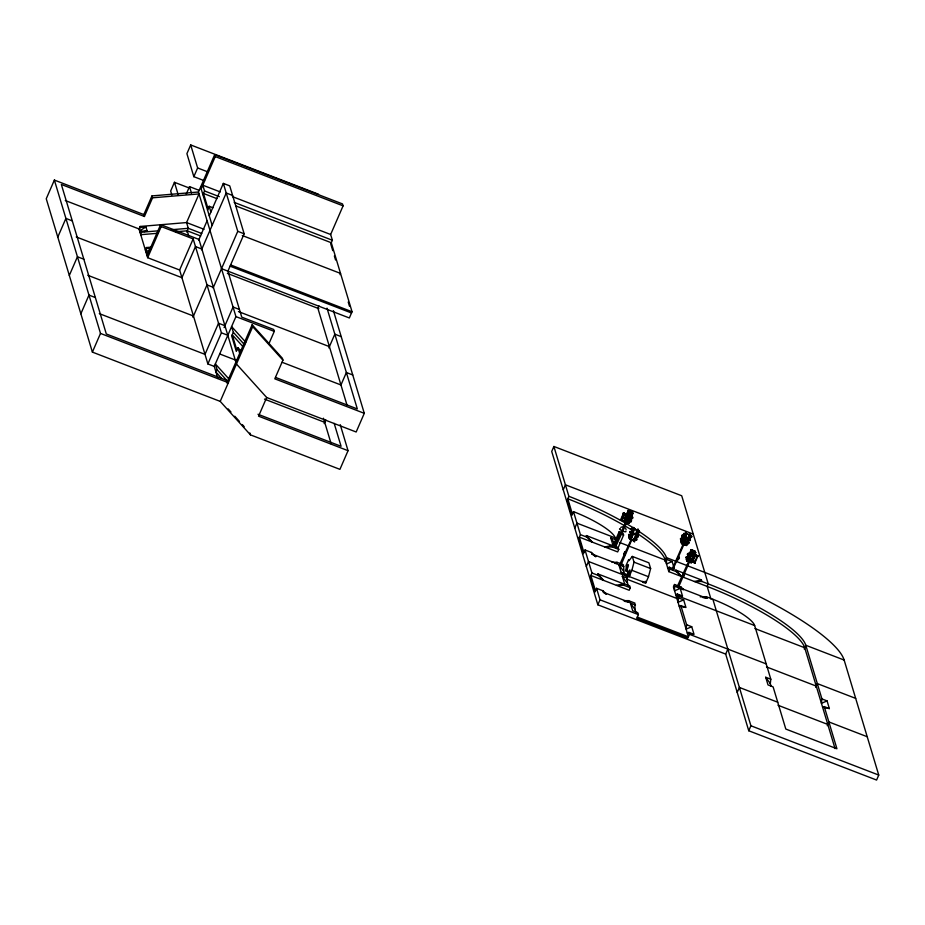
<?xml version="1.0" encoding="UTF-8"?>
<svg xmlns="http://www.w3.org/2000/svg" width="925" height="925" viewBox="0 0 925 925"><rect width="100%" height="100%" fill="white"/><g stroke="black" fill="none" stroke-linecap="round" stroke-linejoin="round"><path stroke-width="1.39" d="M624.213 573.65L623.381 564.77L616.987 562.296L612.003 562.319M628.063 586.427L626.26 574.344L621.149 572.378L618.837 564.712L623.947 566.678M636.134 613.263L634.978 609.425L634.908 603.1L628.514 600.637L623.531 600.66M711.001 599.203L707.163 586.427L708.249 583.929L681.713 495.754L553.89 446.463L568.875 496.309A97.518 21.772 23.5 0 1 666.439 557.648L666.509 563.972L672.128 561.533L674.429 569.199L669.318 567.233L667.653 567.8L670.371 568.366M683.552 589.422L680.904 586.947L674.51 584.484L674.579 590.809L680.199 588.369L682.5 596.035L675.736 594.636L677.389 594.07L682.5 596.035M677.389 594.07L678.545 597.897L678.037 602.302L683.656 599.874L685.968 607.54L680.846 605.563L679.193 606.141L684.616 607.263M680.846 605.563L686.616 624.733L686.107 629.139L691.727 626.711L694.039 634.377L688.928 632.399L687.263 632.978L692.686 634.099M771.08 686.188L770.305 683.633L770.814 679.228L754.661 625.554A41.787 9.331 23.5 0 0 712.863 599.261L706.469 596.798L700.237 596.822M701.855 581.467L701.393 579.929L694.374 581.49L701.855 581.467L708.249 583.929A97.518 21.772 23.5 0 1 805.802 645.268L821.943 698.942L821.446 703.347L827.066 700.907L829.367 708.585L822.591 707.186L824.256 706.607L829.367 708.585M631.683 516.566L630.584 519.075L630.954 517.399M681.378 539.714L680.881 539.911M683.367 537.598C680.777 538.257 683.263 534.766 682.673 536.882M682.662 540.212L681.609 541.981L682.083 543.865L686.373 533.748L686.003 532.523L681.158 542.293M684.165 533.17C682.916 534.592 685.009 536.28 685.344 534.199M683.945 537.379L684.038 536.882M686.836 544.339L687.691 541.668M686.651 556.642L686.512 557.255M689.125 539.067L689.067 539.344M687.934 557.139L686.824 559.648L687.275 561.117L691.368 562.701L695.658 552.583L691.565 551.011L687.229 560.966L688.2 560.411M690.536 535.864L690.096 534.107L689.125 534.662L686.57 533.679L686.003 532.523L684.384 536.257L684.87 534.107M691.842 536.118L691.692 536.731M625.739 522.047L614.651 546.952L615.333 547.427L626.734 522.625L626.052 522.139M615.911 547.484L614.697 546.929M625.462 522.093L626.734 522.625M631.821 539.703L621.103 564.782L620.363 564.608L619.831 564.204L631.243 539.391M621.103 564.782L619.889 564.181M630.665 539.298L631.937 539.83M683.899 544.467L672.857 569.615L672.174 569.129L683.136 544.201M673.435 569.707L672.221 569.106M682.997 544.224L684.269 544.756M689.426 561.949L678.626 586.959L677.886 586.797L677.354 586.381L688.605 561.521M678.626 586.959L677.412 586.357M624.71 554.792L623.647 554.156L624.814 551.682L625.797 552.294L624.71 554.792L623.647 554.156M678.383 556.723L678.811 557.44C681.089 559.197 675.562 559.405 678.198 559.822M683.783 574.679C679.956 581.27 686.408 571.708 683.54 574.76M631.578 520.405L631.37 521.099M628.769 535.725L629.058 534.245L628.688 534.719M630.445 531.586C630.445 533.76 630.734 535.494 631.336 532.014M631.521 532.765L631.74 531.69M637.001 535.968L636.816 535.205M638.192 530.938L637.868 531.967M638.007 534.916L637.996 534.13M639.476 531.436L639.268 532.118M681.436 539.633L681.228 540.316M682.419 535.286L681.968 536.685L683.24 537.182M682.789 536.523C682.06 537.691 683.818 540.235 683.112 538.281M684.061 537.009L683.61 538.408M685.413 533.898L685.09 534.916M688.131 540.57L688.107 541.264L688.57 540.651M689.102 542.593C687.888 544.247 687.529 544.455 689.032 542.894M690.478 535.957L690.316 536.558M690.339 539.842L690.281 539.183M687.865 554.133L687.888 553.439M204.067 229.308L186.573 222.567L140.103 226.463L139.594 230.868L145.93 226.949L147.087 230.787L144.323 231.585M150.671 247.195L146.439 247.542L145.942 251.947L151.214 248.686M632.284 556.411L648.899 562.816L650.633 568.563L648.494 576.714L645.789 582.935L629.173 576.529L631.879 570.309L634.018 562.157L632.284 556.411L629 560.723L628.653 559.567L625.947 565.799L626.468 567.545M630.226 520.22L629.416 522.047M632.862 517.607L632.48 518.694L631.197 518.197M630.388 531.898L630.122 532.615M629.428 536.465L629.705 538.789L630.677 538.234M630.307 535.506L629.925 536.592L628.792 535.737M631.659 532.384L631.278 533.482M637.244 532.21L637.128 533.216L637.892 531.967M635.787 538.697L634.978 540.524M637.14 535.587L636.331 537.413M638.053 534.858L637.788 535.575M636.689 540.281C633.509 540.304 638.562 539.391 636.862 538.708M638.423 536.084L638.157 536.801M680.997 538.708L680.615 539.807L681.887 540.293M682.743 537.055L682.627 538.061L683.089 537.448M682.268 539.206L682.176 538.604M683.621 536.084L683.367 536.812M682.638 540.431L682.384 541.148M689.113 539.287C687.795 540.582 690.593 541.657 690.385 539.784M691.738 536.662C691.588 538.165 689.807 537.356 689.403 537.945M686.558 557.185L686.315 557.914M687.911 554.075C686.685 555.139 688.94 556.399 689.079 554.919M689.044 554.942L689.171 553.936M631.405 521.064C631.278 522.706 628.387 520.359 631.128 521.804M632.908 529.632C631.081 532.164 631.868 527.793 631.521 528.302M632.249 529.898L632.006 531.251L632.758 529.99M639.302 532.095L639.025 532.835L637.73 532.303M629.543 536.13L629.832 535.413M636.758 536.673L638.192 536.801M685.136 536.199L683.829 534.095L680.788 541.067L682.407 541.148M688.709 554.48L688.177 556.538L688.801 555.659M687.599 558.399L686.153 558.238M54.367 180.074L100.501 333.428L228.336 382.719L227.758 380.799L106.317 333.971L61.339 184.457L144.427 216.496L143.849 214.577L54.367 180.074L46.25 198.759L92.384 352.113L220.219 401.392L250.444 434.854L339.926 469.357L348.043 450.683L340.227 424.667M57.789 237.101L65.906 218.416L72.3 220.878M69.317 275.43L77.434 256.757L83.828 259.22M80.857 313.772L88.973 295.087L95.368 297.561M143.849 214.577L151.977 195.903L198.447 192.007L214.692 154.648L342.528 203.939L343.094 205.847L330.641 234.499L332.376 240.246L330.757 243.98L332.757 250.652M217.907 378.487L214.276 366.416L207.882 363.953L179.623 270.019L147.665 257.705L139.016 228.949L140.103 226.463M144.427 216.496L152.556 197.811L151.977 195.903M147.087 230.787L141.537 231.25L140.75 234.696L157.643 233.285M92.384 352.113L100.501 333.428M189.267 188.018L174.455 182.306L170.674 191.024L171.888 195.083M318.535 194.238L190.7 144.947L186.908 153.666L193.834 176.675L204.541 180.803M145.364 250.039L146.439 247.542M147.087 255.786L160.626 224.648L198.979 239.436L236.465 364.034L266.689 397.507L356.171 431.998L364.288 413.325L333.393 310.638M147.665 257.705L161.204 226.567L160.626 224.648M186.249 194.1L189.498 186.63L198.921 190.261M193.834 176.675L197.626 167.957L190.7 144.947M201.188 188.943L215.271 156.568L214.692 154.648M186.677 232.048L188.295 228.313L186.573 222.567L199.025 193.926L152.556 197.811M202.922 194.689L204.541 190.955L202.818 185.208L220.312 191.949M179.623 270.019L193.163 238.893L161.204 226.567M207.535 210.033L209.154 206.298L212.993 207.767M198.609 240.292L207.096 220.763M209.258 215.779L223.341 183.404L229.735 185.867L244.154 233.794L227.908 271.152L241.749 317.148L273.707 329.473L274.286 331.393L268.62 344.412M201.534 249.773L226.22 192.99L232.614 195.452M192.92 317.275L207.003 284.9L213.398 287.363M213.108 288.01L237.76 231.319L223.341 183.404M207.882 363.953L221.422 332.815L193.163 238.893M224.081 327.635L233.054 307.019L239.436 309.482M214.276 366.416L235.933 316.604L198.447 192.007M228.579 378.568L215.352 363.93L217.086 369.676L215.999 372.162L221.676 378.441M245.773 342.25L231.597 326.571L233.331 332.318L231.701 336.053L236.314 351.384L237.945 347.65L240.778 350.795M226.822 382.95L252.132 324.767L282.356 358.229L282.934 360.149L274.806 378.822L364.288 413.325M220.219 401.392L252.698 326.675L252.132 324.767M266.689 397.507L258.561 416.181L348.043 450.683M318.963 305.805L317.888 308.303L347.037 405.208M339.984 274.656L340.516 273.407L242.292 235.528M328.872 347.881L334.827 334.179L341.221 336.642M235.759 205.905L331.289 242.732L352.055 311.748L349.349 317.969L221.514 268.678M324.166 423.581L325.797 419.846M553.89 446.463L551.716 451.446L597.851 604.8L725.686 654.091L748.753 730.762L876.588 780.053L878.75 775.069L844.143 660.057A139.305 31.103 23.5 0 0 704.781 572.425L666.439 557.648L664.809 561.382M563.256 489.788L565.418 484.804L693.253 534.095M568.875 496.309L567.256 500.043L571.87 515.375L573.488 511.641A41.787 9.331 23.5 0 1 615.298 537.934L615.877 539.842L610.766 537.876L613.067 545.542L618.189 547.519L618.767 549.427L617.68 551.924L579.327 537.136L583.941 552.468M574.783 528.129L576.957 523.145L615.298 537.934M573.488 511.641L580.414 534.65L578.784 538.385L583.398 553.717L585.028 549.982L591.422 552.445L595.839 556.572M586.323 566.458L588.485 561.475L626.838 576.263M585.028 549.982L591.942 572.98L590.323 576.714L594.937 592.058L596.556 588.312L602.95 590.786L606.488 594.081M627.543 514.566C615.784 510.612 631.902 515.502 626.445 514.658L623.658 512.913L620.467 520.116L621.392 519.399M622.386 517.11L623.658 512.913M625.67 515.144L626.213 513.895M626.271 515.179L628.433 510.195L632.573 511.93L631.602 512.485L629.046 511.49L628.433 510.195M619.183 531.667L613.772 544.12L614.35 546.039L619.762 533.586L619.183 531.667L621.75 532.65M626.317 515.329L628.48 510.346L632.573 511.93M627.219 515.306L628.85 511.571L632.943 513.155L628.653 523.273L628.237 521.885M628.191 514.751L629.046 511.49L624.56 521.688L625.485 520.983M619.843 534.708L619.472 536.743L618.409 536.743L619.496 534.257L620.317 534.338M630.26 518.601L631.266 514.913L632.157 516.335L629.116 523.307L620.421 519.954M618.189 547.519L623.6 535.066L623.022 533.147M597.851 604.8L600.024 599.816L596.556 588.312M633.671 527.597L634.041 528.822L629.705 538.789L628.827 537.367L633.671 527.597L634.469 529.516L630.133 539.472L632.688 540.466L632.457 539.691M630.85 534.072L632.318 530.43M629.197 538.593L633.532 528.626L633.163 527.4M633.301 532.962L630.815 538.697L634.168 541.587L637.707 534.812L637.337 533.586L635.857 533.945L633.301 532.962L631.047 539.46M631.868 537.645L633.139 533.945L631.359 537.448M635.394 534.234L637.024 530.499L634.238 528.753M636.643 533.112L638.273 529.377L636.793 529.736M636.504 534.141L638.134 530.407L637.764 529.181M635.822 537.078L638.643 530.603L638.273 529.377M627.416 578.183L622.294 576.217L624.606 583.883L629.717 585.849L630.295 587.768L629.208 590.254L590.867 575.477L595.48 590.809M635.487 605.019L630.376 603.054L632.677 610.72L637.788 612.685L638.366 614.605L636.747 618.339L687.876 638.053L689.507 634.319L688.928 632.399M835.055 748.591L804.715 647.754A97.518 21.772 23.5 0 0 707.163 586.427L668.81 571.638L669.897 569.141L669.318 567.233M690.096 534.107L690.975 535.529L686.639 545.484L681.528 543.518L685.864 533.552L685.494 532.326M685.171 538.177L686.57 533.679M687.737 539.159L689.125 534.662M690.975 535.529L686.177 545.449L685.76 544.062M674.51 584.484L673.423 586.97L688.42 636.805L637.29 617.091M691.368 562.701L686.72 560.77L686.35 559.544L689.379 552.572L690.455 553.913M688.373 556.249L691.148 549.623L695.288 551.358L694.317 551.913L691.761 550.93L691.148 549.623M686.72 560.77L689.749 553.798L689.379 552.572M687.275 561.117L691.761 550.93L691.993 551.693L691.565 551.011L695.704 552.734M682.604 577.107L683.517 577.246L684.512 574.691M694.189 557.347L692.79 560.585L691.253 559.995M698.028 555.763L694.848 562.978L692.293 561.984L694.779 556.26L693.981 554.341L698.074 555.925L693.935 554.191M695.114 561.059L696.606 557.625M725.686 654.091L727.848 649.107M737.213 692.42L739.387 687.437L777.728 702.225M748.753 730.762L750.915 725.778L712.863 599.261M804.172 649.003L805.802 645.268L844.143 660.057M815.711 687.344L817.33 683.61L855.683 698.387M827.239 725.674L828.869 721.939L867.211 736.728M631.023 532.638L629.74 532.141L630.202 531.297M628.549 534.916L629.682 535.795M632.538 529.181L631.104 529.065L631.417 528.406M636.215 537.876L636.516 537.367M637.938 535.991L636.516 535.876L636.493 537.483M681.644 539.495L680.361 538.963L680.673 538.327M683.587 533.621L684.708 534.453M680.881 539.842L682.014 540.72M681.737 540.57C680.072 541.564 683.078 540.824 681.632 542.397M687.587 553.693L687.275 554.364L688.558 554.85M632.527 529.25L632.954 528.545M638.921 531.713L639.441 530.973M638.1 535.702L637.799 536.361L636.504 535.841M682.026 535.217L681.713 535.841M681.864 535.575L682.384 535.159M683.298 535.714L683.668 535.656M684.87 534.176L685.39 533.771M690.062 539.402L689.749 540.027M689.9 539.761L690.327 539.055M687.506 557.301L686.824 559.648M632.677 517.006L632.237 517.884L630.942 517.352M637.799 530.869L638.643 530.603M686.373 556.596L685.922 557.474L687.194 557.925M140.172 232.788L141.537 231.25M146.508 253.866L147.884 252.34L148.173 253.3M684.431 536.142L684.962 535.298M682.037 543.715L683.008 543.16M694.548 555.497L697.103 556.48L698.074 555.925M620.768 527.389L622.467 526.776M628.827 537.367L629.925 536.592M624.595 574.922L626.26 574.344M612.373 546.964L611.911 545.438L604.892 546.987L612.373 546.964L618.767 549.427M623.901 585.305L623.438 583.768L616.432 585.328L623.901 585.305L630.295 587.768M690.466 535.332L685.864 533.552M688.061 538.419C693.519 539.252 677.401 534.361 689.16 538.315M687.969 559.648L686.35 559.544M140.392 227.411L145.93 226.949M141.826 232.21L158.73 230.787M171.403 229.735L188.295 228.313L201.754 233.505M175.947 231.747L187.22 230.811L200.679 235.991M146.728 248.501L150.891 248.154M619.588 534.315L620.409 534.396L619.23 536.824M625.716 552.294L624.814 551.682M682.673 576.749L683.517 577.246M614.801 563.337L617.449 563.834L616.987 562.296M702.954 597.585L706.931 598.336L706.469 596.798M625.011 601.423L628.977 602.175L628.514 600.637M215.271 156.568L343.094 205.847M197.626 167.957L208.322 172.085M232.418 196.62L330.641 234.499M204.541 190.955L219.341 196.667M234.152 202.367L332.376 240.246M216.912 198.632L203.465 193.452L208.079 208.784M237.76 231.319L244.154 233.794M201.858 249.022L195.464 246.559L181.936 277.685L76.243 236.939M65.305 200.528L139.016 228.949M230.614 264.92L352.055 311.748M230.071 266.169L351.512 312.985M227.388 273.407L318.894 308.684M238.453 311.563L329.416 346.632M235.933 316.604L274.286 331.393M224.925 325.704L218.531 323.23L205.003 354.368L99.31 313.621M352.76 374.983L346.366 372.521L340.955 384.973L282.09 362.276M87.782 275.28L193.464 316.026M221.422 332.815L227.804 335.278M219.688 353.963L236.881 360.588M632.989 513.306L628.85 511.571L629.278 512.265M628.607 511.375A1.538 1.468 -16.7 0 0 628.121 511.988L628.248 512.034A1.387 1.33 -16.7 0 1 628.433 511.733M275.569 377.423L357.328 408.942L327.011 308.164M631.509 514.994A1.538 1.468 -16.7 0 0 630.7 513.074A1.538 1.468 -16.7 0 0 628.699 513.907L628.827 513.953M628.942 514.335L628.815 514.288A1.538 1.468 -16.7 0 1 630.815 513.456A1.538 1.468 -16.7 0 1 631.625 515.375L631.497 515.317A1.387 1.33 -16.7 0 0 630.757 513.583A1.387 1.33 -16.7 0 0 628.942 514.335L628.699 513.907M681.956 536.65L683.228 537.148M626.063 516.52L626.052 516.855A1.387 1.33 -16.7 0 0 625.312 515.121A1.387 1.33 -16.7 0 0 623.496 515.873L623.369 515.826A1.538 1.468 -16.7 0 1 625.369 514.994A1.538 1.468 -16.7 0 1 626.179 516.913L626.063 516.52A1.538 1.468 -16.7 0 0 625.254 514.612A1.538 1.468 -16.7 0 0 623.253 515.445L623.381 515.491M627.335 517.017L627.589 517.445A1.387 1.33 -16.7 0 1 629.405 516.693A1.387 1.33 -16.7 0 1 630.145 518.439L630.156 518.104A1.538 1.468 -16.7 0 0 629.347 516.185A1.538 1.468 -16.7 0 0 627.335 517.017L627.589 517.445M684.87 539.194L684.997 539.24A1.538 1.468 -16.7 0 1 686.87 538.373A1.538 1.468 -16.7 0 1 687.68 540.281L687.668 540.616A1.387 1.33 -16.7 0 0 686.928 538.882A1.538 1.468 -16.7 0 0 684.986 539.576L685.113 539.633A1.387 1.33 -16.7 0 1 686.928 538.882A1.538 1.468 -16.7 0 1 687.795 540.663M621.901 518.555L622.143 518.983A1.387 1.33 -16.7 0 1 623.959 518.231A1.387 1.33 -16.7 0 1 624.699 519.977L624.826 520.023A1.538 1.468 -16.7 0 0 624.017 518.104A1.538 1.468 -16.7 0 0 622.016 518.937L621.901 518.555A1.538 1.468 -16.7 0 1 623.901 517.722A1.538 1.468 -16.7 0 1 624.71 519.642L624.826 520.023M625.982 520.127L626.225 520.567A1.387 1.33 -16.7 0 1 628.052 519.815A1.387 1.33 -16.7 0 1 628.792 521.55L628.919 521.596A1.538 1.468 -16.7 0 0 628.11 519.688A1.538 1.468 -16.7 0 0 626.098 520.509L625.982 520.127A1.538 1.468 -16.7 0 1 627.994 519.307A1.538 1.468 -16.7 0 1 628.803 521.214L628.919 521.596M686.315 543.727A1.387 1.33 -16.7 0 0 685.575 541.992A1.387 1.33 -16.7 0 0 683.76 542.744L683.621 542.697A1.538 1.468 -16.7 0 1 685.633 541.865A1.538 1.468 -16.7 0 1 686.442 543.773L686.327 543.391A1.538 1.468 -16.7 0 0 685.518 541.483A1.538 1.468 -16.7 0 0 683.506 542.304L683.644 542.362M691.195 549.774L695.288 551.358M633.532 528.626L638.169 530.811M691.518 551.3A1.387 1.33 -16.7 0 0 691.079 551.855L690.963 551.473A1.387 1.33 -16.7 0 1 693.091 550.884M691.414 553.335L691.657 553.763A1.387 1.33 -16.7 0 1 693.472 553.011A1.387 1.33 -16.7 0 1 694.212 554.757L694.224 554.422A1.538 1.468 -16.7 0 0 693.415 552.502A1.538 1.468 -16.7 0 0 691.414 553.335L691.542 553.381M691.518 553.717L691.657 553.763A1.538 1.468 -16.7 0 1 693.53 552.896A1.538 1.468 -16.7 0 1 694.34 554.803M689.749 553.798L690.686 554.688M694.779 556.26L697.334 557.243L697.103 556.48M637.707 534.812L633.532 533.725M690.05 556.445L690.293 556.885A1.387 1.33 -16.7 0 1 692.12 556.133A1.387 1.33 -16.7 0 1 692.86 557.868L692.871 557.532A1.538 1.468 -16.7 0 0 692.062 555.624A1.538 1.468 -16.7 0 0 690.05 556.445L690.293 556.885M691.634 561.024A1.538 1.468 -16.7 0 0 690.813 559.116A1.538 1.468 -16.7 0 0 688.813 559.949L688.94 559.995A1.387 1.33 -16.7 0 1 690.767 559.243A1.387 1.33 -16.7 0 1 691.507 560.978L691.518 560.643A1.538 1.468 -16.7 0 0 690.697 558.735A1.538 1.468 -16.7 0 0 688.697 559.567L688.824 559.613M619.762 533.586L623.6 535.066M692.952 561.949L695.045 562.897L690.952 561.313L692.062 561.221L692.293 561.984M635.857 533.945L633.602 540.443L633.371 539.68L634.677 541.784M264.504 399.126L324.71 422.332M667.006 559.556L672.128 561.533M619.6 542.489L665.353 560.134L668.81 571.638M586.346 535.575L592.116 542.062L586.808 537.113L586.346 535.575L611.911 545.438M675.828 570.077L681.598 576.564L676.291 571.604L675.828 570.077L701.393 579.929M580.414 534.65L586.808 537.113M669.897 569.141L676.291 571.604M257.994 414.261L341.082 446.301L334.179 423.373M634.018 562.157L650.633 568.563M591.422 552.445L591.884 553.982L617.449 563.834M680.904 586.947L681.367 588.473L706.931 598.336M675.088 586.392L680.199 588.369M631.879 570.309L648.494 576.714M629.925 575.269L628.653 574.783L629.173 576.529M754.661 625.554L677.967 595.978L676.88 598.475L627.104 579.281M678.545 597.897L683.656 599.874M754.927 628.561L804.715 647.754M597.874 573.916L603.643 580.403L598.336 575.442L597.874 573.916L623.438 583.768M591.942 572.98L598.336 575.442M602.95 590.786L603.412 592.312L628.977 602.175M686.616 624.733L691.727 626.711M600.024 599.816L638.366 614.605M689.507 634.319L766.201 663.896M766.467 666.902L816.255 686.096M824.256 706.607L836.94 748.776L785.811 729.062L773.115 686.893L768.004 684.916L765.703 677.25L770.814 679.228M821.943 698.942L827.066 700.907M777.994 705.243L827.782 724.437M750.915 725.778L878.75 775.069M678.303 556.711L679.366 557.336M681.367 588.473L683.298 589.849M591.884 553.982L595.758 556.711M603.412 592.312L606.326 594.37M621.149 572.378L623.45 574.078M252.698 326.675L282.934 360.149M233.331 332.318L244.662 344.863M242.639 346.308L232.244 334.804L236.858 350.147M217.086 369.676L226.532 380.129M228.14 408.885L230.972 412.03M234.753 416.215L239.471 421.442M242.315 424.575L244.2 426.668M765.703 677.25L770.305 683.633M610.766 537.876L614.605 543.195M618.837 564.712L623.45 571.095M622.294 576.217L626.907 582.588M630.376 603.054L634.978 609.425M685.078 536.743L685.494 537.425M695.045 562.897L694.617 562.203L694.848 562.978M623.462 512.982L623.889 513.676M625.485 528.106L626.19 529.759M685.564 544.143L686.13 545.288M690.755 561.394L691.322 562.55L695.658 552.583L694.548 552.676L694.317 551.913M628.04 521.966L628.607 523.111L632.943 513.155L631.833 513.248L631.602 512.485M633.232 539.217L633.798 540.362M694.004 556.734L694.236 557.509M692.652 560.134L692.837 560.747M689.9 552.768L690.258 553.994M686.269 544.258L686.639 545.484M684.789 544.628L685.02 545.392L682.234 543.634M689.981 561.88L690.212 562.643L687.425 560.885M680.788 541.067L681.528 543.518M631.787 515.109L632.157 516.335M636.828 533.39L637.198 534.615L634.168 541.587L633.428 539.136M628.121 511.988L628.237 512.369A1.538 1.468 -16.7 0 1 628.433 512.034M628.746 522.082L629.116 523.307M645.268 581.189L645.789 582.935M629.902 538.708L630.133 539.472M627.034 569.407L628.087 572.91M572.413 514.127L567.8 498.795A97.518 21.772 23.5 0 1 632.307 530.349M334.364 255.982L335.567 259.983M348.216 302.036L349.453 306.14M323.472 418.227L331.196 443.919M209.154 206.298L210.888 212.045M200.609 187.023L212.149 225.365M189.498 186.63L191.429 193.024M237.945 347.65L239.679 353.408M174.455 182.306L178.12 194.493M249.866 432.946L250.444 434.854M187.22 230.811L188.758 235.921M637.198 533.459A97.518 21.772 23.5 0 1 665.353 560.134M631.948 532.349A1.538 1.468 -16.7 0 1 632.157 532.014M632.087 532.407A1.387 1.33 -16.7 0 1 632.261 532.095M694.455 555.416A1.387 1.33 -16.7 0 1 695.519 555.405M694.051 555.497A1.538 1.468 -16.7 0 1 695.912 555.462M695.253 559.937A1.538 1.468 -16.7 0 1 695.138 560.689M690.166 556.827A1.538 1.468 -16.7 0 1 692.178 556.006A1.538 1.468 -16.7 0 1 692.987 557.914M690.952 551.797A1.538 1.468 -16.7 0 1 691.438 551.184M690.836 551.416A1.538 1.468 -16.7 0 1 693.172 550.78M644.505 582.507A3.48 0.636 -68.9 0 1 643.869 582.392M643.546 581.524A3.48 0.636 -68.9 0 1 642.667 581.351M629.486 576.102A3.48 0.636 -68.9 0 1 628.595 575.928M627.543 571.234A3.48 0.636 -68.9 0 1 626.919 571.107M626.965 514.762A1.538 1.468 -16.7 0 1 627.601 514.288M627.081 514.843A1.387 1.33 -16.7 0 1 627.647 514.416M628.26 512.762A1.387 1.33 -16.7 0 1 628.549 512.115M630.492 511.837A1.387 1.33 -16.7 0 1 630.746 512.08M630.237 511.548A1.538 1.468 -16.7 0 1 630.862 511.999A1.538 1.468 -16.7 0 0 630.468 511.352M630.376 511.456A1.387 1.33 -16.7 0 1 630.815 511.999M627.451 517.399A1.538 1.468 -16.7 0 1 629.462 516.578A1.538 1.468 -16.7 0 1 630.272 518.486M625.763 531.193A3.48 0.775 23.5 0 1 622.201 530.857A3.48 0.775 23.5 0 1 620.282 528.695M626.734 566.898L626.398 567.742A3.48 0.636 -68.9 0 0 625.67 570.968A3.48 0.636 -68.9 0 0 626.953 569.592L627.312 568.817A3.48 0.636 -68.9 0 0 628.376 564.747A3.48 0.636 -68.9 0 0 626.734 566.898M628.353 572.263L628.006 573.107A3.48 0.636 -68.9 0 0 627.289 576.333A3.48 0.636 -68.9 0 0 628.561 574.957L628.931 574.182A3.48 0.636 -68.9 0 0 629.994 570.112A3.48 0.636 -68.9 0 0 628.353 572.263M627.266 522.44L624.71 521.457L627.497 523.215L627.266 522.44M692.27 555.127A1.387 1.33 -16.7 0 0 694.189 553.682A1.387 1.33 -16.7 0 0 691.981 552.826A1.387 1.33 -16.7 0 0 692.27 555.127M690.917 558.238A1.387 1.33 -16.7 0 0 692.837 556.792A1.387 1.33 -16.7 0 0 690.628 555.937A1.387 1.33 -16.7 0 0 690.917 558.238M689.564 561.348A1.387 1.33 -16.7 0 0 691.484 559.903A1.387 1.33 -16.7 0 0 689.275 559.058A1.387 1.33 -16.7 0 0 689.564 561.348M685.726 540.986A1.387 1.33 -16.7 0 0 687.645 539.541A1.387 1.33 -16.7 0 0 685.437 538.685A1.387 1.33 -16.7 0 0 685.726 540.986M684.373 544.097A1.387 1.33 -16.7 0 0 686.292 542.651A1.387 1.33 -16.7 0 0 684.084 541.807A1.387 1.33 -16.7 0 0 684.373 544.097M624.109 517.225A1.387 1.33 -16.7 0 0 626.028 515.792A1.387 1.33 -16.7 0 0 623.82 514.936A1.387 1.33 -16.7 0 0 624.109 517.225M622.756 520.336A1.387 1.33 -16.7 0 0 624.676 518.902A1.387 1.33 -16.7 0 0 622.467 518.046A1.387 1.33 -16.7 0 0 622.756 520.336M629.555 515.688A1.387 1.33 -16.7 0 0 631.474 514.254A1.387 1.33 -16.7 0 0 629.266 513.398A1.387 1.33 -16.7 0 0 629.555 515.688M628.202 518.809A1.387 1.33 -16.7 0 0 630.122 517.364A1.387 1.33 -16.7 0 0 627.913 516.508A1.387 1.33 -16.7 0 0 628.202 518.809M626.849 521.92A1.387 1.33 -16.7 0 0 628.769 520.474A1.387 1.33 -16.7 0 0 626.56 519.619A1.387 1.33 -16.7 0 0 626.849 521.92"/></g></svg>
